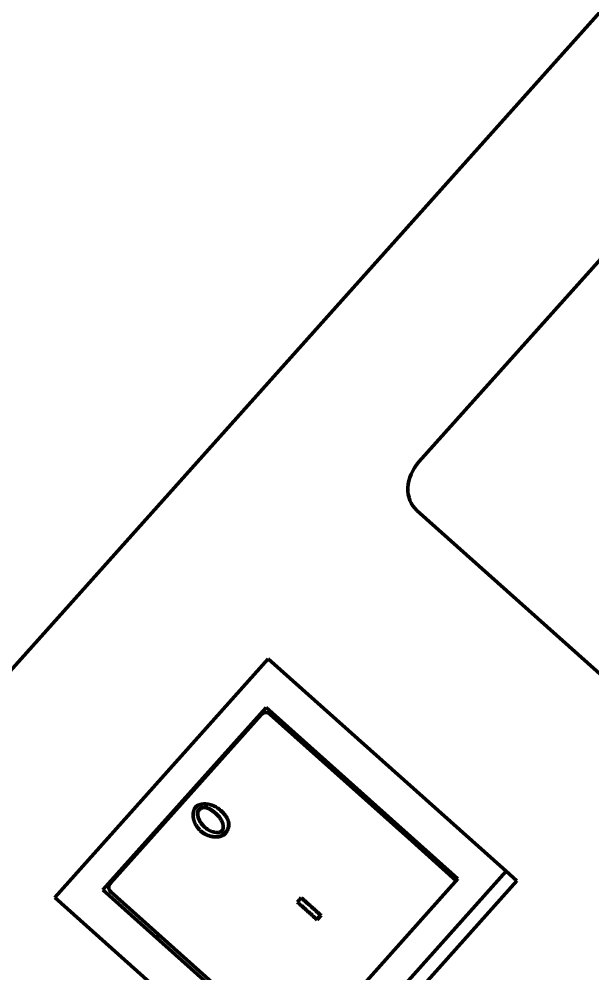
# Model space of a CAD drawing. Header units: inches. Extents: x 3110 to 5380, y 935 to 5515.
# Drawn here: x 4234.46 to 4263.65, y 1228.13 to 1276.77 of the extents above; entities that cross this region are included whole.
import ezdxf

# ---------------------------------------------------------------- set-up
doc = ezdxf.new("R2010")
doc.units = ezdxf.units.IN
doc.header["$MEASUREMENT"] = 0
for name, color, linetype, lineweight in [('AM_0', 7, 'Continuous', 30), ('AM_5', 92, 'Continuous', 15), ('Visibile (ISO)', 7, 'Continuous', 50)]:
    doc.layers.add(name, color=color, linetype=linetype, lineweight=lineweight)
doc.styles.get("Standard").update_dxf_attribs({"font": 'ROMANS.SHX'})
doc.dimstyles.new('AM_ANSI$0', dxfattribs={"dimtxt": 0.12, "dimasz": 0.12, "dimexe": 0.1, "dimexo": 0.05, "dimgap": 0.06, "dimtad": 0, "dimtih": 1, "dimtoh": 1, "dimdec": 4, "dimzin": 7, "dimdsep": 46, "dimtxsty": 'Standard', "dimcen": 0, "dimclrd": 256, "dimclre": 256, "dimclrt": 140, "dimadec": 0, "dimazin": 2, "dimtp": 0.1, "dimtm": 0.1, "dimtfac": 0.71, "dimtdec": 4, "dimtofl": 0, "dimtmove": 0, "dimatfit": 3, "dimfxl": 1, "dimtolj": 1, "dimtzin": 7, "dimlwd": -1, "dimlwe": -1, "dimarcsym": 1})

# ---------------------------------------------------------------- blocks, each defined once
blk = doc.blocks.new('_ClosedBlank')
at = {"layer": 'AM_0', "color": 0, "lineweight": -2}
for p, q in [((-1, 0.16667), (0, 0)), ((-1, 0.16667), (-1, -0.16667)), ((0, 0), (-1, -0.16667))]:
    blk.add_line(p, q, dxfattribs=at)
blk = doc.blocks.new('*D33')
at = {"layer": 'AM_5', "linetype": 'ByBlock', "transparency": 16777216}
for p, q in [((4421.186, 2159.668), (3326.444, 2159.668)), ((3326.544, 2089.668), (3326.544, 1696.983)), ((3326.544, 1174.299), (3326.544, 1566.983)), ((4232.494, 1104.299), (3326.444, 1104.299))]:
    blk.add_line(p, q, dxfattribs=at)
at = {"layer": 'Defpoints', "color": 0, "transparency": 16777216}
for p in [(4421.236, 2159.668), (3326.544, 1104.299), (4232.544, 1104.299)]:
    blk.add_point(p, dxfattribs=at)
at = {"layer": 'AM_5', "transparency": 16777216, "xscale": 70, "yscale": 70, "zscale": 70}
for p, rotation in [((3326.544, 2159.668), 90), ((3326.544, 1104.299), 270)]:
    blk.add_blockref('_ClosedBlank', p, dxfattribs=dict(at, rotation=rotation))
at = {"layer": 'AM_5', "color": 140, "transparency": 16777216, "insert": (3326.544, 1631.983), "char_height": 70, "attachment_point": 5}
blk.add_mtext('\\A1;1055', dxfattribs=at)

msp = doc.modelspace()

# ---------------------------------------------------------------- linework, layer by layer
at = {"layer": 'Visibile (ISO)'}
for p, q in [((4216.99484, 1224.49651), (4295.05037, 1311.81448)), ((4254.83744, 1254.19233), (4296.63767, 1300.95278)), ((4293.03433, 1217.47196), (4254.73041, 1251.7127)), ((4236.28124, 1231.97889), (4247.15783, 1244.14614)), ((4247.15783, 1244.14614), (4259.27437, 1233.31489)), ((4238.7334, 1232.36214), (4247.0508, 1241.66652)), ((4239.1121, 1232.71036), (4246.7897, 1241.29901)), ((4247.0508, 1241.66652), (4256.8222, 1232.93163)), ((4254.30176, 1235.01303), (4247.24154, 1241.32432)), ((4249.7876, 1239.22002), (4249.70229, 1239.12459)), ((4252.23019, 1236.86485), (4252.3155, 1236.96028)), ((4244.70975, 1236.43885), (4244.69825, 1236.44913)), ((4253.66164, 1235.58525), (4253.74694, 1235.68068)), ((4243.73688, 1235.35054), (4243.72538, 1235.36082)), ((4254.30176, 1235.01303), (4256.7369, 1232.8362)), ((4259.27437, 1233.31489), (4248.39778, 1221.14763)), ((4259.82173, 1232.82559), (4259.27437, 1233.31489)), ((4256.8222, 1232.93163), (4248.50481, 1223.62726)), ((4259.82173, 1232.82559), (4248.94514, 1220.65833)), ((4248.50481, 1223.62726), (4238.7334, 1232.36214)), ((4239.13741, 1232.25852), (4246.19763, 1225.94723)), ((4248.39778, 1221.14763), (4236.28124, 1231.97889)), ((4249.8514, 1231.06145), (4249.8315, 1231.07924)), ((4249.65341, 1230.83997), (4249.63352, 1230.85776)), ((4249.8514, 1231.06145), (4249.65341, 1230.83997)), ((4241.59817, 1230.05879), (4241.47021, 1229.91565))]:
    msp.add_line(p, q, dxfattribs=at)
for centre, start, end in [((4247.02827, 1241.08575), 48.205745, 138.205745), ((4239.35068, 1232.49709), 138.205745, 228.205745)]:
    msp.add_arc(centre, 0.32, start, end, dxfattribs=at)
msp.add_ellipse((4256.01001, 1253.14414), major_axis=(-1.2796, -1.43144), ratio=0.81915204, start_param=4.71238898, end_param=6.28318531, dxfattribs=at)
for points, knots in [([(4243.45441, 1236.58089), (4243.44611, 1236.57161), (4243.43802, 1236.56142), (4243.4302, 1236.55043), (4243.42239, 1236.53944), (4243.41486, 1236.52765), (4243.40768, 1236.51515), (4243.40409, 1236.5089), (4243.40059, 1236.50247), (4243.39718, 1236.49588), (4243.39037, 1236.4827), (4243.38395, 1236.46886), (4243.37797, 1236.45444), (4243.37498, 1236.44723), (4243.3721, 1236.43988), (4243.36934, 1236.43239), (4243.36382, 1236.41742), (4243.35877, 1236.40191), (4243.35423, 1236.38594), (4243.35197, 1236.37795), (4243.34983, 1236.36985), (4243.34783, 1236.36164), (4243.34383, 1236.34523), (4243.34037, 1236.32838), (4243.33748, 1236.31118), (4243.33604, 1236.30258), (4243.33474, 1236.29389), (4243.33358, 1236.28511), (4243.33128, 1236.26757), (4243.32957, 1236.24969), (4243.32847, 1236.23154), (4243.32792, 1236.22246), (4243.32753, 1236.21332), (4243.32729, 1236.20412), (4243.32681, 1236.18571), (4243.32696, 1236.16706), (4243.32775, 1236.14822), (4243.32814, 1236.1388), (4243.32869, 1236.12933), (4243.32941, 1236.11982), (4243.33084, 1236.1008), (4243.33291, 1236.08162), (4243.33563, 1236.06232), (4243.33699, 1236.05267), (4243.33851, 1236.04299), (4243.34019, 1236.03329), (4243.34356, 1236.01389), (4243.34757, 1235.9944), (4243.35223, 1235.97487), (4243.35456, 1235.9651), (4243.35704, 1235.95532), (4243.35969, 1235.94554), (4243.36498, 1235.92597), (4243.3709, 1235.90639), (4243.37745, 1235.88683), (4243.38072, 1235.87705), (4243.38414, 1235.86728), (4243.38772, 1235.85752), (4243.39488, 1235.838), (4243.40264, 1235.81854), (4243.41099, 1235.79917), (4243.41516, 1235.78949), (4243.41948, 1235.77983), (4243.42394, 1235.7702), (4243.43286, 1235.75095), (4243.44235, 1235.73182), (4243.45238, 1235.71286), (4243.45739, 1235.70339), (4243.46253, 1235.69395), (4243.46781, 1235.68457), (4243.47835, 1235.6658), (4243.48941, 1235.64724), (4243.50095, 1235.62893), (4243.50671, 1235.61978), (4243.5126, 1235.61069), (4243.51859, 1235.60168), (4243.53059, 1235.58364), (4243.54303, 1235.56589), (4243.55587, 1235.54849), (4243.56229, 1235.53979), (4243.56881, 1235.53118), (4243.57542, 1235.52266), (4243.58865, 1235.50563), (4243.60225, 1235.48897), (4243.61616, 1235.47277), (4243.62311, 1235.46466), (4243.63015, 1235.45667), (4243.63725, 1235.4488), (4243.65146, 1235.43306), (4243.66595, 1235.41781), (4243.68066, 1235.40312), (4243.69537, 1235.38843), (4243.7103, 1235.3743), (4243.72538, 1235.36082)], [0, 0, 0, 0, 0.04166667, 0.04166667, 0.04166667, 0.08333333, 0.08333333, 0.08333333, 0.10416667, 0.10416667, 0.10416667, 0.14583333, 0.14583333, 0.14583333, 0.16666667, 0.16666667, 0.16666667, 0.20833333, 0.20833333, 0.20833333, 0.22916667, 0.22916667, 0.22916667, 0.27083333, 0.27083333, 0.27083333, 0.29166667, 0.29166667, 0.29166667, 0.33333333, 0.33333333, 0.33333333, 0.35416667, 0.35416667, 0.35416667, 0.39583333, 0.39583333, 0.39583333, 0.41666667, 0.41666667, 0.41666667, 0.45833333, 0.45833333, 0.45833333, 0.47916667, 0.47916667, 0.47916667, 0.52083333, 0.52083333, 0.52083333, 0.54166667, 0.54166667, 0.54166667, 0.58333333, 0.58333333, 0.58333333, 0.60416667, 0.60416667, 0.60416667, 0.64583333, 0.64583333, 0.64583333, 0.66666667, 0.66666667, 0.66666667, 0.70833333, 0.70833333, 0.70833333, 0.72916667, 0.72916667, 0.72916667, 0.77083333, 0.77083333, 0.77083333, 0.79166667, 0.79166667, 0.79166667, 0.83333333, 0.83333333, 0.83333333, 0.85416667, 0.85416667, 0.85416667, 0.89583333, 0.89583333, 0.89583333, 0.91666667, 0.91666667, 0.91666667, 0.95833333, 0.95833333, 0.95833333, 1, 1, 1, 1]), ([(4244.69825, 1236.44913), (4244.68383, 1236.46202), (4244.66883, 1236.47467), (4244.6533, 1236.48703), (4244.63776, 1236.49939), (4244.6217, 1236.51147), (4244.60517, 1236.52321), (4244.5969, 1236.52909), (4244.58852, 1236.53488), (4244.58002, 1236.54058), (4244.56303, 1236.55199), (4244.5456, 1236.56304), (4244.52779, 1236.57371), (4244.51888, 1236.57904), (4244.50988, 1236.58427), (4244.50079, 1236.58941), (4244.48261, 1236.59967), (4244.46408, 1236.60953), (4244.44525, 1236.61894), (4244.43584, 1236.62365), (4244.42635, 1236.62825), (4244.4168, 1236.63273), (4244.39769, 1236.64169), (4244.37832, 1236.6502), (4244.35875, 1236.65822), (4244.34896, 1236.66223), (4244.33912, 1236.66612), (4244.32924, 1236.66988), (4244.30948, 1236.67741), (4244.28954, 1236.68443), (4244.26948, 1236.69094), (4244.25946, 1236.69419), (4244.2494, 1236.69732), (4244.23932, 1236.7003), (4244.21917, 1236.70628), (4244.19892, 1236.71173), (4244.17865, 1236.71663), (4244.16851, 1236.71908), (4244.15837, 1236.72139), (4244.14823, 1236.72356), (4244.12794, 1236.72791), (4244.10766, 1236.7317), (4244.08744, 1236.73492), (4244.07732, 1236.73654), (4244.06723, 1236.73801), (4244.05715, 1236.73933), (4244.037, 1236.74199), (4244.01694, 1236.74407), (4243.99702, 1236.74557), (4243.98707, 1236.74633), (4243.97715, 1236.74694), (4243.96727, 1236.7474), (4243.94752, 1236.74833), (4243.92794, 1236.74868), (4243.90859, 1236.74845), (4243.89892, 1236.74833), (4243.88931, 1236.74808), (4243.87976, 1236.74767), (4243.86066, 1236.74687), (4243.84183, 1236.74549), (4243.82331, 1236.74354), (4243.81405, 1236.74256), (4243.80487, 1236.74144), (4243.79578, 1236.74019), (4243.7776, 1236.73767), (4243.75976, 1236.73459), (4243.74233, 1236.73095), (4243.73361, 1236.72913), (4243.72499, 1236.72718), (4243.71649, 1236.72509), (4243.69947, 1236.7209), (4243.68288, 1236.71617), (4243.66679, 1236.71092), (4243.65874, 1236.70829), (4243.65081, 1236.70553), (4243.64301, 1236.70265), (4243.62741, 1236.69687), (4243.61233, 1236.69058), (4243.59782, 1236.6838), (4243.59056, 1236.68041), (4243.58344, 1236.6769), (4243.57648, 1236.67327), (4243.56255, 1236.666), (4243.54921, 1236.65826), (4243.53653, 1236.65008), (4243.53018, 1236.64598), (4243.524, 1236.64178), (4243.51799, 1236.63747), (4243.50597, 1236.62885), (4243.49463, 1236.61979), (4243.48401, 1236.61035), (4243.4734, 1236.60091), (4243.46351, 1236.59108), (4243.45441, 1236.58089)], [0, 0, 0, 0, 0.04166667, 0.04166667, 0.04166667, 0.08333333, 0.08333333, 0.08333333, 0.10416667, 0.10416667, 0.10416667, 0.14583333, 0.14583333, 0.14583333, 0.16666667, 0.16666667, 0.16666667, 0.20833333, 0.20833333, 0.20833333, 0.22916667, 0.22916667, 0.22916667, 0.27083333, 0.27083333, 0.27083333, 0.29166667, 0.29166667, 0.29166667, 0.33333333, 0.33333333, 0.33333333, 0.35416667, 0.35416667, 0.35416667, 0.39583333, 0.39583333, 0.39583333, 0.41666667, 0.41666667, 0.41666667, 0.45833333, 0.45833333, 0.45833333, 0.47916667, 0.47916667, 0.47916667, 0.52083333, 0.52083333, 0.52083333, 0.54166667, 0.54166667, 0.54166667, 0.58333333, 0.58333333, 0.58333333, 0.60416667, 0.60416667, 0.60416667, 0.64583333, 0.64583333, 0.64583333, 0.66666667, 0.66666667, 0.66666667, 0.70833333, 0.70833333, 0.70833333, 0.72916667, 0.72916667, 0.72916667, 0.77083333, 0.77083333, 0.77083333, 0.79166667, 0.79166667, 0.79166667, 0.83333333, 0.83333333, 0.83333333, 0.85416667, 0.85416667, 0.85416667, 0.89583333, 0.89583333, 0.89583333, 0.91666667, 0.91666667, 0.91666667, 0.95833333, 0.95833333, 0.95833333, 1, 1, 1, 1]), ([(4243.91426, 1235.57212), (4243.8842, 1235.599), (4243.85613, 1235.62649), (4243.83001, 1235.65439), (4243.80389, 1235.68229), (4243.77972, 1235.7106), (4243.75745, 1235.73911), (4243.74631, 1235.75336), (4243.73565, 1235.76767), (4243.72545, 1235.78199), (4243.70506, 1235.81065), (4243.68655, 1235.83941), (4243.66986, 1235.86805), (4243.66152, 1235.88237), (4243.65363, 1235.89667), (4243.64619, 1235.91091), (4243.63131, 1235.93939), (4243.61824, 1235.96765), (4243.60691, 1235.9955), (4243.60124, 1236.00942), (4243.59602, 1236.02324), (4243.59122, 1236.03692), (4243.58163, 1236.0643), (4243.57377, 1236.09114), (4243.56757, 1236.11726), (4243.56448, 1236.13031), (4243.5618, 1236.14319), (4243.55954, 1236.15585), (4243.555, 1236.18118), (4243.55212, 1236.20568), (4243.55083, 1236.22914), (4243.55019, 1236.24087), (4243.54995, 1236.25233), (4243.5501, 1236.26352), (4243.55032, 1236.28029), (4243.55142, 1236.29642), (4243.55339, 1236.31183), (4243.55404, 1236.31696), (4243.5548, 1236.32201), (4243.55564, 1236.32698), (4243.55733, 1236.33692), (4243.5594, 1236.34652), (4243.56185, 1236.35576), (4243.56307, 1236.36038), (4243.56438, 1236.36491), (4243.56579, 1236.36935), (4243.5686, 1236.37822), (4243.57178, 1236.38672), (4243.57533, 1236.39481), (4243.5771, 1236.39886), (4243.57896, 1236.40281), (4243.58092, 1236.40666), (4243.58482, 1236.41435), (4243.58908, 1236.42162), (4243.5937, 1236.42847), (4243.59831, 1236.43531), (4243.60328, 1236.44171), (4243.60859, 1236.44765)], [0, 0, 0, 0, 0.08333333, 0.08333333, 0.08333333, 0.16666667, 0.16666667, 0.16666667, 0.20833333, 0.20833333, 0.20833333, 0.29166667, 0.29166667, 0.29166667, 0.33333333, 0.33333333, 0.33333333, 0.41666667, 0.41666667, 0.41666667, 0.45833333, 0.45833333, 0.45833333, 0.54166667, 0.54166667, 0.54166667, 0.58333333, 0.58333333, 0.58333333, 0.66666667, 0.66666667, 0.66666667, 0.70833333, 0.70833333, 0.70833333, 0.77083333, 0.77083333, 0.77083333, 0.79166667, 0.79166667, 0.79166667, 0.83333333, 0.83333333, 0.83333333, 0.85416667, 0.85416667, 0.85416667, 0.89583333, 0.89583333, 0.89583333, 0.91666667, 0.91666667, 0.91666667, 0.95833333, 0.95833333, 0.95833333, 1, 1, 1, 1]), ([(4243.61917, 1236.43819), (4243.61386, 1236.43225), (4243.60889, 1236.42585), (4243.60428, 1236.41901), (4243.59967, 1236.41216), (4243.59541, 1236.40488), (4243.5915, 1236.39719), (4243.58955, 1236.39334), (4243.58769, 1236.38939), (4243.58592, 1236.38534), (4243.58238, 1236.37724), (4243.5792, 1236.36874), (4243.57639, 1236.35987), (4243.57499, 1236.35543), (4243.57368, 1236.3509), (4243.57246, 1236.34628), (4243.57002, 1236.33703), (4243.56795, 1236.32743), (4243.56627, 1236.31748), (4243.56543, 1236.31251), (4243.56468, 1236.30745), (4243.56403, 1236.30232), (4243.56207, 1236.28691), (4243.56098, 1236.27076), (4243.56077, 1236.25398), (4243.56063, 1236.24279), (4243.56088, 1236.23131), (4243.56153, 1236.21958), (4243.56284, 1236.1961), (4243.56574, 1236.17159), (4243.57029, 1236.14623), (4243.57257, 1236.13356), (4243.57526, 1236.12067), (4243.57837, 1236.10761), (4243.58459, 1236.08147), (4243.59248, 1236.0546), (4243.6021, 1236.0272), (4243.60691, 1236.0135), (4243.61215, 1235.99967), (4243.61783, 1235.98574), (4243.62919, 1235.95786), (4243.6423, 1235.92957), (4243.65721, 1235.90106), (4243.66466, 1235.8868), (4243.67257, 1235.87249), (4243.68093, 1235.85815), (4243.69766, 1235.82948), (4243.71621, 1235.80069), (4243.73663, 1235.772), (4243.74685, 1235.75765), (4243.75753, 1235.74333), (4243.76869, 1235.72906), (4243.791, 1235.70051), (4243.81522, 1235.67217), (4243.84138, 1235.64423), (4243.86587, 1235.61807), (4243.89207, 1235.59228), (4243.92002, 1235.56701)], [-1, -1, -1, -1, -0.958333333, -0.958333333, -0.958333333, -0.916666667, -0.916666667, -0.916666667, -0.895833333, -0.895833333, -0.895833333, -0.854166667, -0.854166667, -0.854166667, -0.833333333, -0.833333333, -0.833333333, -0.791666667, -0.791666667, -0.791666667, -0.770833333, -0.770833333, -0.770833333, -0.708333333, -0.708333333, -0.708333333, -0.666666667, -0.666666667, -0.666666667, -0.583333333, -0.583333333, -0.583333333, -0.541666667, -0.541666667, -0.541666667, -0.458333333, -0.458333333, -0.458333333, -0.416666667, -0.416666667, -0.416666667, -0.333333333, -0.333333333, -0.333333333, -0.291666667, -0.291666667, -0.291666667, -0.208333333, -0.208333333, -0.208333333, -0.166666667, -0.166666667, -0.166666667, -0.083333333, -0.083333333, -0.083333333, -0.005326528, -0.005326528, -0.005326528, -0.005326528]), ([(4243.60859, 1236.44765), (4243.61561, 1236.4555), (4243.62275, 1236.46299), (4243.63003, 1236.47013), (4243.6373, 1236.47728), (4243.64471, 1236.48406), (4243.65224, 1236.4905), (4243.65601, 1236.49371), (4243.65981, 1236.49684), (4243.66364, 1236.49988), (4243.6713, 1236.50596), (4243.67909, 1236.51168), (4243.68702, 1236.51705), (4243.69098, 1236.51974), (4243.69497, 1236.52234), (4243.699, 1236.52484), (4243.70705, 1236.52986), (4243.71523, 1236.53452), (4243.72353, 1236.53883), (4243.72769, 1236.54099), (4243.73187, 1236.54305), (4243.73609, 1236.54503), (4243.74453, 1236.54899), (4243.7531, 1236.55259), (4243.76179, 1236.55584), (4243.76614, 1236.55746), (4243.77052, 1236.559), (4243.77493, 1236.56045), (4243.78375, 1236.56334), (4243.7927, 1236.56588), (4243.80178, 1236.56807), (4243.80632, 1236.56917), (4243.8109, 1236.57017), (4243.8155, 1236.57109), (4243.82931, 1236.57384), (4243.84341, 1236.5758), (4243.8578, 1236.57697), (4243.87698, 1236.57853), (4243.89667, 1236.57867), (4243.91686, 1236.57741)], [0, 0, 0, 0, 0.08333333, 0.08333333, 0.08333333, 0.16666667, 0.16666667, 0.16666667, 0.20833333, 0.20833333, 0.20833333, 0.29166667, 0.29166667, 0.29166667, 0.33333333, 0.33333333, 0.33333333, 0.41666667, 0.41666667, 0.41666667, 0.45833333, 0.45833333, 0.45833333, 0.54166667, 0.54166667, 0.54166667, 0.58333333, 0.58333333, 0.58333333, 0.66666667, 0.66666667, 0.66666667, 0.70833333, 0.70833333, 0.70833333, 0.83333333, 0.83333333, 0.83333333, 1, 1, 1, 1]), ([(4243.92761, 1236.56781), (4243.90739, 1236.56908), (4243.88768, 1236.56895), (4243.86849, 1236.56741), (4243.85409, 1236.56625), (4243.83998, 1236.5643), (4243.82616, 1236.56156), (4243.82155, 1236.56064), (4243.81698, 1236.55964), (4243.81244, 1236.55855), (4243.80335, 1236.55637), (4243.79439, 1236.55383), (4243.78557, 1236.55094), (4243.78115, 1236.54949), (4243.77677, 1236.54796), (4243.77242, 1236.54634), (4243.76372, 1236.54309), (4243.75515, 1236.53949), (4243.74671, 1236.53554), (4243.74249, 1236.53357), (4243.7383, 1236.5315), (4243.73414, 1236.52935), (4243.72583, 1236.52504), (4243.71765, 1236.52038), (4243.70959, 1236.51537), (4243.70557, 1236.51286), (4243.70157, 1236.51027), (4243.69761, 1236.50758), (4243.68969, 1236.50221), (4243.68189, 1236.49649), (4243.67423, 1236.49041), (4243.67039, 1236.48738), (4243.66659, 1236.48425), (4243.66283, 1236.48103), (4243.65529, 1236.4746), (4243.64788, 1236.46782), (4243.64061, 1236.46068), (4243.63333, 1236.45354), (4243.62619, 1236.44604), (4243.61917, 1236.43819)], [-1, -1, -1, -1, -0.83333333, -0.83333333, -0.83333333, -0.70833333, -0.70833333, -0.70833333, -0.66666667, -0.66666667, -0.66666667, -0.58333333, -0.58333333, -0.58333333, -0.54166667, -0.54166667, -0.54166667, -0.45833333, -0.45833333, -0.45833333, -0.41666667, -0.41666667, -0.41666667, -0.33333333, -0.33333333, -0.33333333, -0.29166667, -0.29166667, -0.29166667, -0.20833333, -0.20833333, -0.20833333, -0.16666667, -0.16666667, -0.16666667, -0.08333333, -0.08333333, -0.08333333, 0, 0, 0, 0]), ([(4243.91686, 1236.57741), (4243.92968, 1236.57652), (4243.9428, 1236.57491), (4243.95623, 1236.57258), (4243.96967, 1236.57025), (4243.98341, 1236.5672), (4243.99746, 1236.56344), (4244.00449, 1236.56156), (4244.01159, 1236.5595), (4244.01877, 1236.55726), (4244.03313, 1236.55278), (4244.0478, 1236.54759), (4244.06278, 1236.54168), (4244.07026, 1236.53873), (4244.07783, 1236.5356), (4244.08547, 1236.53229), (4244.10074, 1236.52567), (4244.11633, 1236.51834), (4244.13221, 1236.5103), (4244.14016, 1236.50628), (4244.14818, 1236.50208), (4244.15627, 1236.4977), (4244.17246, 1236.48895), (4244.18895, 1236.47949), (4244.20574, 1236.46932), (4244.21413, 1236.46424), (4244.2226, 1236.45898), (4244.23114, 1236.45354), (4244.24823, 1236.44267), (4244.26561, 1236.43109), (4244.28329, 1236.41881), (4244.29213, 1236.41266), (4244.30104, 1236.40635), (4244.31003, 1236.39985), (4244.33699, 1236.38037), (4244.36461, 1236.35932), (4244.39287, 1236.33669), (4244.43056, 1236.30652), (4244.4694, 1236.27356), (4244.50936, 1236.23783)], [0, 0, 0, 0, 0.08333333, 0.08333333, 0.08333333, 0.16666667, 0.16666667, 0.16666667, 0.20833333, 0.20833333, 0.20833333, 0.29166667, 0.29166667, 0.29166667, 0.33333333, 0.33333333, 0.33333333, 0.41666667, 0.41666667, 0.41666667, 0.45833333, 0.45833333, 0.45833333, 0.54166667, 0.54166667, 0.54166667, 0.58333333, 0.58333333, 0.58333333, 0.66666667, 0.66666667, 0.66666667, 0.70833333, 0.70833333, 0.70833333, 0.83333333, 0.83333333, 0.83333333, 1, 1, 1, 1]), ([(4244.51386, 1236.2338), (4244.4763, 1236.26718), (4244.43974, 1236.29811), (4244.4042, 1236.32656), (4244.37589, 1236.34923), (4244.34824, 1236.37032), (4244.32124, 1236.38983), (4244.31224, 1236.39634), (4244.30332, 1236.40267), (4244.29446, 1236.40882), (4244.27676, 1236.42112), (4244.25935, 1236.43272), (4244.24225, 1236.44362), (4244.23369, 1236.44906), (4244.22521, 1236.45434), (4244.21681, 1236.45943), (4244.2, 1236.46962), (4244.18349, 1236.4791), (4244.16728, 1236.48787), (4244.15917, 1236.49225), (4244.15114, 1236.49646), (4244.14319, 1236.50049), (4244.12728, 1236.50855), (4244.11168, 1236.51589), (4244.09639, 1236.52253), (4244.08874, 1236.52585), (4244.08116, 1236.52898), (4244.07367, 1236.53194), (4244.05868, 1236.53787), (4244.04399, 1236.54307), (4244.02962, 1236.54756), (4244.02243, 1236.54981), (4244.01532, 1236.55188), (4244.00828, 1236.55376), (4243.99422, 1236.55754), (4243.98046, 1236.5606), (4243.96701, 1236.56294), (4243.95357, 1236.56528), (4243.94043, 1236.5669), (4243.92761, 1236.56781)], [-0.990264784, -0.990264784, -0.990264784, -0.990264784, -0.833333333, -0.833333333, -0.833333333, -0.708333333, -0.708333333, -0.708333333, -0.666666667, -0.666666667, -0.666666667, -0.583333333, -0.583333333, -0.583333333, -0.541666667, -0.541666667, -0.541666667, -0.458333333, -0.458333333, -0.458333333, -0.416666667, -0.416666667, -0.416666667, -0.333333333, -0.333333333, -0.333333333, -0.291666667, -0.291666667, -0.291666667, -0.208333333, -0.208333333, -0.208333333, -0.166666667, -0.166666667, -0.166666667, -0.083333333, -0.083333333, -0.083333333, 0, 0, 0, 0]), ([(4245.13769, 1235.7586), (4245.13595, 1235.77669), (4245.13335, 1235.79487), (4245.12989, 1235.81312), (4245.12643, 1235.83138), (4245.1221, 1235.84972), (4245.11691, 1235.86814), (4245.11431, 1235.87736), (4245.1115, 1235.88659), (4245.10846, 1235.89585), (4245.1024, 1235.91436), (4245.09548, 1235.93296), (4245.08768, 1235.95164), (4245.08378, 1235.96099), (4245.07966, 1235.97035), (4245.07532, 1235.97974), (4245.06665, 1235.99852), (4245.05711, 1236.01738), (4245.0467, 1236.03634), (4245.04149, 1236.04582), (4245.03606, 1236.05533), (4245.03042, 1236.06485), (4245.01912, 1236.0839), (4245.00696, 1236.10305), (4244.99391, 1236.1223), (4244.98738, 1236.13192), (4244.98064, 1236.14156), (4244.97368, 1236.15123), (4244.95975, 1236.17058), (4244.94494, 1236.19002), (4244.92925, 1236.20956), (4244.9214, 1236.21933), (4244.91333, 1236.22912), (4244.90504, 1236.23895), (4244.88018, 1236.26841), (4244.85332, 1236.29811), (4244.82445, 1236.32805), (4244.78596, 1236.36797), (4244.7439, 1236.40832), (4244.69825, 1236.44913)], [0, 0, 0, 0, 0.08333333, 0.08333333, 0.08333333, 0.16666667, 0.16666667, 0.16666667, 0.20833333, 0.20833333, 0.20833333, 0.29166667, 0.29166667, 0.29166667, 0.33333333, 0.33333333, 0.33333333, 0.41666667, 0.41666667, 0.41666667, 0.45833333, 0.45833333, 0.45833333, 0.54166667, 0.54166667, 0.54166667, 0.58333333, 0.58333333, 0.58333333, 0.66666667, 0.66666667, 0.66666667, 0.70833333, 0.70833333, 0.70833333, 0.83333333, 0.83333333, 0.83333333, 1, 1, 1, 1]), ([(4244.70975, 1236.43885), (4244.75547, 1236.39798), (4244.79759, 1236.35757), (4244.83615, 1236.31759), (4244.86506, 1236.28761), (4244.89197, 1236.25787), (4244.91688, 1236.22837), (4244.92518, 1236.21853), (4244.93326, 1236.20872), (4244.94112, 1236.19894), (4244.95685, 1236.17937), (4244.97168, 1236.15991), (4244.98564, 1236.14054), (4244.99261, 1236.13086), (4244.99937, 1236.1212), (4245.00591, 1236.11157), (4245.01898, 1236.0923), (4245.03117, 1236.07313), (4245.04249, 1236.05406), (4245.04815, 1236.04452), (4245.05358, 1236.03501), (4245.0588, 1236.02552), (4245.06924, 1236.00654), (4245.07881, 1235.98765), (4245.0875, 1235.96886), (4245.09184, 1235.95946), (4245.09597, 1235.95009), (4245.09988, 1235.94073), (4245.1077, 1235.92203), (4245.11465, 1235.90341), (4245.12073, 1235.88488), (4245.12377, 1235.87562), (4245.12659, 1235.86638), (4245.1292, 1235.85716), (4245.13441, 1235.83871), (4245.13876, 1235.82036), (4245.14224, 1235.80209), (4245.14572, 1235.78381), (4245.14833, 1235.76563), (4245.15008, 1235.74752)], [-1, -1, -1, -1, -0.83333333, -0.83333333, -0.83333333, -0.70833333, -0.70833333, -0.70833333, -0.66666667, -0.66666667, -0.66666667, -0.58333333, -0.58333333, -0.58333333, -0.54166667, -0.54166667, -0.54166667, -0.45833333, -0.45833333, -0.45833333, -0.41666667, -0.41666667, -0.41666667, -0.33333333, -0.33333333, -0.33333333, -0.29166667, -0.29166667, -0.29166667, -0.20833333, -0.20833333, -0.20833333, -0.16666667, -0.16666667, -0.16666667, -0.08333333, -0.08333333, -0.08333333, 0, 0, 0, 0]), ([(4244.50936, 1236.23783), (4244.53943, 1236.21096), (4244.56739, 1236.18356), (4244.59331, 1236.15584), (4244.61923, 1236.12812), (4244.64312, 1236.10007), (4244.66504, 1236.07188), (4244.676, 1236.05779), (4244.68646, 1236.04366), (4244.69645, 1236.02952), (4244.71642, 1236.00125), (4244.73445, 1235.97293), (4244.75063, 1235.94477), (4244.75871, 1235.93068), (4244.76633, 1235.91664), (4244.7735, 1235.90265), (4244.78783, 1235.87468), (4244.80033, 1235.84696), (4244.81107, 1235.81967), (4244.81644, 1235.80603), (4244.82137, 1235.79249), (4244.82588, 1235.77909), (4244.83488, 1235.75228), (4244.84216, 1235.72601), (4244.84779, 1235.70045), (4244.8506, 1235.68768), (4244.853, 1235.67508), (4244.85499, 1235.66269), (4244.85898, 1235.63791), (4244.86136, 1235.61394), (4244.86218, 1235.59098), (4244.86259, 1235.57951), (4244.86261, 1235.56828), (4244.86225, 1235.55733), (4244.86172, 1235.54091), (4244.86033, 1235.52511), (4244.85812, 1235.51001), (4244.85738, 1235.50498), (4244.85655, 1235.50002), (4244.85563, 1235.49515), (4244.85379, 1235.4854), (4244.85159, 1235.47598), (4244.84904, 1235.46691), (4244.84776, 1235.46237), (4244.84639, 1235.45793), (4244.84494, 1235.45357), (4244.84203, 1235.44485), (4244.83877, 1235.4365), (4244.83517, 1235.42853), (4244.83337, 1235.42454), (4244.83148, 1235.42065), (4244.82951, 1235.41686), (4244.82557, 1235.40929), (4244.82129, 1235.40211), (4244.81668, 1235.39535), (4244.81207, 1235.38859), (4244.80713, 1235.38226), (4244.80187, 1235.37637)], [0, 0, 0, 0, 0.08333333, 0.08333333, 0.08333333, 0.16666667, 0.16666667, 0.16666667, 0.20833333, 0.20833333, 0.20833333, 0.29166667, 0.29166667, 0.29166667, 0.33333333, 0.33333333, 0.33333333, 0.41666667, 0.41666667, 0.41666667, 0.45833333, 0.45833333, 0.45833333, 0.54166667, 0.54166667, 0.54166667, 0.58333333, 0.58333333, 0.58333333, 0.66666667, 0.66666667, 0.66666667, 0.70833333, 0.70833333, 0.70833333, 0.77083333, 0.77083333, 0.77083333, 0.79166667, 0.79166667, 0.79166667, 0.83333333, 0.83333333, 0.83333333, 0.85416667, 0.85416667, 0.85416667, 0.89583333, 0.89583333, 0.89583333, 0.91666667, 0.91666667, 0.91666667, 0.95833333, 0.95833333, 0.95833333, 1, 1, 1, 1]), ([(4244.80187, 1235.37637), (4244.79665, 1235.37054), (4244.79095, 1235.36497), (4244.78479, 1235.35969), (4244.77863, 1235.35441), (4244.77201, 1235.3494), (4244.76495, 1235.34469), (4244.76143, 1235.34233), (4244.75779, 1235.34005), (4244.75404, 1235.33784), (4244.74656, 1235.33342), (4244.73864, 1235.3293), (4244.73033, 1235.32548), (4244.72617, 1235.32357), (4244.72192, 1235.32174), (4244.71756, 1235.31999), (4244.70886, 1235.31648), (4244.69976, 1235.31329), (4244.69029, 1235.31042), (4244.68556, 1235.30898), (4244.68074, 1235.30763), (4244.67583, 1235.30635), (4244.66109, 1235.30253), (4244.64556, 1235.29945), (4244.62932, 1235.29715), (4244.61848, 1235.29561), (4244.60733, 1235.29442), (4244.59589, 1235.29358), (4244.573, 1235.29191), (4244.54892, 1235.29166), (4244.52385, 1235.29292), (4244.51132, 1235.29355), (4244.49853, 1235.29456), (4244.48552, 1235.29595), (4244.4595, 1235.29875), (4244.43258, 1235.30309), (4244.40494, 1235.30909), (4244.39112, 1235.31208), (4244.37711, 1235.31549), (4244.36296, 1235.31932), (4244.33464, 1235.32698), (4244.3057, 1235.33633), (4244.27631, 1235.34745), (4244.26162, 1235.35302), (4244.24682, 1235.35903), (4244.23193, 1235.36549), (4244.18726, 1235.38489), (4244.1418, 1235.40838), (4244.09617, 1235.43629), (4244.03534, 1235.47349), (4243.97421, 1235.51853), (4243.91426, 1235.57212)], [0, 0, 0, 0, 0.04166667, 0.04166667, 0.04166667, 0.08333333, 0.08333333, 0.08333333, 0.10416667, 0.10416667, 0.10416667, 0.14583333, 0.14583333, 0.14583333, 0.16666667, 0.16666667, 0.16666667, 0.20833333, 0.20833333, 0.20833333, 0.22916667, 0.22916667, 0.22916667, 0.29166667, 0.29166667, 0.29166667, 0.33333333, 0.33333333, 0.33333333, 0.41666667, 0.41666667, 0.41666667, 0.45833333, 0.45833333, 0.45833333, 0.54166667, 0.54166667, 0.54166667, 0.58333333, 0.58333333, 0.58333333, 0.66666667, 0.66666667, 0.66666667, 0.70833333, 0.70833333, 0.70833333, 0.83333333, 0.83333333, 0.83333333, 1, 1, 1, 1]), ([(4244.94473, 1235.24866), (4244.95674, 1235.2621), (4244.9682, 1235.2756), (4244.9791, 1235.28915), (4244.99, 1235.30271), (4245.00036, 1235.31632), (4245.01015, 1235.33), (4245.01505, 1235.33683), (4245.01981, 1235.34369), (4245.02444, 1235.35055), (4245.03368, 1235.36429), (4245.04237, 1235.37808), (4245.05051, 1235.39194), (4245.05458, 1235.39887), (4245.05851, 1235.40581), (4245.0623, 1235.41277), (4245.06989, 1235.42668), (4245.07692, 1235.44066), (4245.08339, 1235.4547), (4245.08663, 1235.46171), (4245.08973, 1235.46875), (4245.09269, 1235.4758), (4245.09861, 1235.48989), (4245.10398, 1235.50405), (4245.10879, 1235.51827), (4245.1112, 1235.52538), (4245.11346, 1235.53251), (4245.11559, 1235.53965), (4245.11985, 1235.55393), (4245.12355, 1235.56828), (4245.12669, 1235.58268), (4245.12827, 1235.58988), (4245.1297, 1235.5971), (4245.131, 1235.60434), (4245.13488, 1235.62604), (4245.13751, 1235.64788), (4245.13889, 1235.66987), (4245.14072, 1235.69919), (4245.14032, 1235.72876), (4245.13769, 1235.7586)], [0, 0, 0, 0, 0.08333333, 0.08333333, 0.08333333, 0.16666667, 0.16666667, 0.16666667, 0.20833333, 0.20833333, 0.20833333, 0.29166667, 0.29166667, 0.29166667, 0.33333333, 0.33333333, 0.33333333, 0.41666667, 0.41666667, 0.41666667, 0.45833333, 0.45833333, 0.45833333, 0.54166667, 0.54166667, 0.54166667, 0.58333333, 0.58333333, 0.58333333, 0.66666667, 0.66666667, 0.66666667, 0.70833333, 0.70833333, 0.70833333, 0.83333333, 0.83333333, 0.83333333, 1, 1, 1, 1]), ([(4245.15008, 1235.74752), (4245.15274, 1235.71766), (4245.15316, 1235.68807), (4245.15135, 1235.65873), (4245.14999, 1235.63673), (4245.14737, 1235.61487), (4245.1435, 1235.59316), (4245.14221, 1235.58592), (4245.14078, 1235.5787), (4245.13921, 1235.57149), (4245.13608, 1235.55708), (4245.13238, 1235.54273), (4245.12813, 1235.52844), (4245.12601, 1235.5213), (4245.12374, 1235.51417), (4245.12134, 1235.50705), (4245.11654, 1235.49283), (4245.11117, 1235.47866), (4245.10526, 1235.46456), (4245.1023, 1235.45751), (4245.0992, 1235.45047), (4245.09597, 1235.44345), (4245.0895, 1235.42941), (4245.08247, 1235.41543), (4245.07489, 1235.40151), (4245.0711, 1235.39455), (4245.06717, 1235.38761), (4245.06311, 1235.38068), (4245.05497, 1235.36682), (4245.04628, 1235.35302), (4245.03704, 1235.33929), (4245.03242, 1235.33242), (4245.02766, 1235.32556), (4245.02276, 1235.31872), (4245.01297, 1235.30505), (4245.00262, 1235.29143), (4244.99171, 1235.27787), (4244.98081, 1235.26432), (4244.96935, 1235.25082), (4244.95734, 1235.23739)], [-1, -1, -1, -1, -0.83333333, -0.83333333, -0.83333333, -0.70833333, -0.70833333, -0.70833333, -0.66666667, -0.66666667, -0.66666667, -0.58333333, -0.58333333, -0.58333333, -0.54166667, -0.54166667, -0.54166667, -0.45833333, -0.45833333, -0.45833333, -0.41666667, -0.41666667, -0.41666667, -0.33333333, -0.33333333, -0.33333333, -0.29166667, -0.29166667, -0.29166667, -0.20833333, -0.20833333, -0.20833333, -0.16666667, -0.16666667, -0.16666667, -0.08333333, -0.08333333, -0.08333333, 0, 0, 0, 0]), ([(4243.72538, 1235.36082), (4243.73967, 1235.34805), (4243.75453, 1235.33552), (4243.7699, 1235.32329), (4243.78526, 1235.31107), (4243.80114, 1235.29914), (4243.81746, 1235.28756), (4243.82562, 1235.28176), (4243.83389, 1235.27606), (4243.84227, 1235.27045), (4243.85903, 1235.25922), (4243.8762, 1235.24836), (4243.89373, 1235.23791), (4243.9025, 1235.23269), (4243.91136, 1235.22757), (4243.9203, 1235.22255), (4243.93818, 1235.21252), (4243.95639, 1235.20291), (4243.97488, 1235.19376), (4243.98412, 1235.18919), (4243.99343, 1235.18473), (4244.0028, 1235.18039), (4244.02155, 1235.17171), (4244.04053, 1235.16351), (4244.05971, 1235.15581), (4244.0693, 1235.15196), (4244.07893, 1235.14823), (4244.08861, 1235.14464), (4244.10796, 1235.13744), (4244.12747, 1235.13076), (4244.14708, 1235.12462), (4244.15689, 1235.12155), (4244.16672, 1235.11861), (4244.17657, 1235.11581), (4244.19627, 1235.1102), (4244.21605, 1235.10514), (4244.23585, 1235.10064), (4244.24575, 1235.09839), (4244.25565, 1235.09628), (4244.26556, 1235.09431), (4244.28536, 1235.09037), (4244.30516, 1235.08699), (4244.32489, 1235.08418), (4244.33476, 1235.08278), (4244.34461, 1235.08152), (4244.35444, 1235.0804), (4244.3741, 1235.07817), (4244.39367, 1235.07651), (4244.4131, 1235.07543), (4244.42281, 1235.07489), (4244.43249, 1235.07449), (4244.44212, 1235.07424), (4244.46139, 1235.07373), (4244.48049, 1235.0738), (4244.49936, 1235.07444), (4244.5088, 1235.07476), (4244.51818, 1235.07522), (4244.5275, 1235.07582), (4244.54613, 1235.07703), (4244.56452, 1235.07881), (4244.5826, 1235.08114), (4244.59164, 1235.08231), (4244.6006, 1235.08361), (4244.60948, 1235.08506), (4244.62724, 1235.08794), (4244.64467, 1235.09138), (4244.66171, 1235.09535), (4244.67023, 1235.09734), (4244.67866, 1235.09946), (4244.68698, 1235.10171), (4244.70363, 1235.10621), (4244.71986, 1235.11123), (4244.73563, 1235.11676), (4244.74351, 1235.11952), (4244.75128, 1235.12241), (4244.75892, 1235.12543), (4244.77421, 1235.13145), (4244.78901, 1235.13796), (4244.80326, 1235.14494), (4244.81039, 1235.14843), (4244.81738, 1235.15203), (4244.82423, 1235.15575), (4244.83792, 1235.16318), (4244.85105, 1235.17105), (4244.86354, 1235.17934), (4244.86979, 1235.18349), (4244.87588, 1235.18774), (4244.88181, 1235.19208), (4244.89367, 1235.20078), (4244.90488, 1235.20986), (4244.91539, 1235.21931), (4244.92589, 1235.22875), (4244.93569, 1235.23855), (4244.94473, 1235.24866)], [0, 0, 0, 0, 0.04166667, 0.04166667, 0.04166667, 0.08333333, 0.08333333, 0.08333333, 0.10416667, 0.10416667, 0.10416667, 0.14583333, 0.14583333, 0.14583333, 0.16666667, 0.16666667, 0.16666667, 0.20833333, 0.20833333, 0.20833333, 0.22916667, 0.22916667, 0.22916667, 0.27083333, 0.27083333, 0.27083333, 0.29166667, 0.29166667, 0.29166667, 0.33333333, 0.33333333, 0.33333333, 0.35416667, 0.35416667, 0.35416667, 0.39583333, 0.39583333, 0.39583333, 0.41666667, 0.41666667, 0.41666667, 0.45833333, 0.45833333, 0.45833333, 0.47916667, 0.47916667, 0.47916667, 0.52083333, 0.52083333, 0.52083333, 0.54166667, 0.54166667, 0.54166667, 0.58333333, 0.58333333, 0.58333333, 0.60416667, 0.60416667, 0.60416667, 0.64583333, 0.64583333, 0.64583333, 0.66666667, 0.66666667, 0.66666667, 0.70833333, 0.70833333, 0.70833333, 0.72916667, 0.72916667, 0.72916667, 0.77083333, 0.77083333, 0.77083333, 0.79166667, 0.79166667, 0.79166667, 0.83333333, 0.83333333, 0.83333333, 0.85416667, 0.85416667, 0.85416667, 0.89583333, 0.89583333, 0.89583333, 0.91666667, 0.91666667, 0.91666667, 0.95833333, 0.95833333, 0.95833333, 1, 1, 1, 1]), ([(4244.95734, 1235.23739), (4244.9483, 1235.22727), (4244.9385, 1235.21748), (4244.928, 1235.20803), (4244.91749, 1235.19859), (4244.90628, 1235.1895), (4244.89442, 1235.18081), (4244.88849, 1235.17647), (4244.88239, 1235.17222), (4244.87614, 1235.16808), (4244.86364, 1235.15979), (4244.85051, 1235.15192), (4244.83681, 1235.1445), (4244.82996, 1235.14078), (4244.82297, 1235.13718), (4244.81584, 1235.1337), (4244.80158, 1235.12673), (4244.78677, 1235.12022), (4244.77148, 1235.11421), (4244.76383, 1235.1112), (4244.75605, 1235.10831), (4244.74817, 1235.10555), (4244.73239, 1235.10003), (4244.71615, 1235.09502), (4244.69949, 1235.09053), (4244.69116, 1235.08828), (4244.68273, 1235.08617), (4244.6742, 1235.08418), (4244.65715, 1235.08022), (4244.63971, 1235.0768), (4244.62194, 1235.07392), (4244.61305, 1235.07248), (4244.60408, 1235.07118), (4244.59503, 1235.07002), (4244.57694, 1235.0677), (4244.55854, 1235.06594), (4244.53989, 1235.06474), (4244.53057, 1235.06415), (4244.52118, 1235.06369), (4244.51173, 1235.06338), (4244.49285, 1235.06275), (4244.47373, 1235.0627), (4244.45445, 1235.06322), (4244.4448, 1235.06348), (4244.43512, 1235.06389), (4244.4254, 1235.06444), (4244.40595, 1235.06553), (4244.38636, 1235.06721), (4244.36669, 1235.06946), (4244.35685, 1235.07058), (4244.34699, 1235.07185), (4244.33711, 1235.07326), (4244.31736, 1235.07609), (4244.29754, 1235.07948), (4244.27771, 1235.08344), (4244.2678, 1235.08542), (4244.25789, 1235.08754), (4244.24798, 1235.0898), (4244.22816, 1235.09432), (4244.20836, 1235.0994), (4244.18864, 1235.10502), (4244.17878, 1235.10783), (4244.16893, 1235.11078), (4244.15912, 1235.11386), (4244.13948, 1235.12002), (4244.11995, 1235.12672), (4244.10058, 1235.13394), (4244.09089, 1235.13754), (4244.08125, 1235.14128), (4244.07165, 1235.14514), (4244.05245, 1235.15286), (4244.03344, 1235.16108), (4244.01467, 1235.16978), (4244.00529, 1235.17413), (4243.99597, 1235.1786), (4243.98671, 1235.18318), (4243.96821, 1235.19235), (4243.94997, 1235.20198), (4243.93207, 1235.21203), (4243.92312, 1235.21706), (4243.91425, 1235.22219), (4243.90547, 1235.22742), (4243.88791, 1235.23789), (4243.87072, 1235.24877), (4243.85394, 1235.26002), (4243.84555, 1235.26564), (4243.83726, 1235.27136), (4243.82909, 1235.27716), (4243.81275, 1235.28876), (4243.79685, 1235.30071), (4243.78146, 1235.31295), (4243.76607, 1235.3252), (4243.75119, 1235.33775), (4243.73688, 1235.35054)], [-1, -1, -1, -1, -0.95833333, -0.95833333, -0.95833333, -0.91666667, -0.91666667, -0.91666667, -0.89583333, -0.89583333, -0.89583333, -0.85416667, -0.85416667, -0.85416667, -0.83333333, -0.83333333, -0.83333333, -0.79166667, -0.79166667, -0.79166667, -0.77083333, -0.77083333, -0.77083333, -0.72916667, -0.72916667, -0.72916667, -0.70833333, -0.70833333, -0.70833333, -0.66666667, -0.66666667, -0.66666667, -0.64583333, -0.64583333, -0.64583333, -0.60416667, -0.60416667, -0.60416667, -0.58333333, -0.58333333, -0.58333333, -0.54166667, -0.54166667, -0.54166667, -0.52083333, -0.52083333, -0.52083333, -0.47916667, -0.47916667, -0.47916667, -0.45833333, -0.45833333, -0.45833333, -0.41666667, -0.41666667, -0.41666667, -0.39583333, -0.39583333, -0.39583333, -0.35416667, -0.35416667, -0.35416667, -0.33333333, -0.33333333, -0.33333333, -0.29166667, -0.29166667, -0.29166667, -0.27083333, -0.27083333, -0.27083333, -0.22916667, -0.22916667, -0.22916667, -0.20833333, -0.20833333, -0.20833333, -0.16666667, -0.16666667, -0.16666667, -0.14583333, -0.14583333, -0.14583333, -0.10416667, -0.10416667, -0.10416667, -0.08333333, -0.08333333, -0.08333333, -0.04166667, -0.04166667, -0.04166667, 0, 0, 0, 0]), ([(4248.83936, 1231.96614), (4248.83386, 1231.95999), (4248.82836, 1231.95383), (4248.82286, 1231.94768), (4248.81736, 1231.94153), (4248.81186, 1231.93538), (4248.80636, 1231.92922), (4248.80361, 1231.92615), (4248.80086, 1231.92307), (4248.79811, 1231.92), (4248.79261, 1231.91384), (4248.78712, 1231.90769), (4248.78162, 1231.90154), (4248.77887, 1231.89846), (4248.77612, 1231.89539), (4248.77337, 1231.89231), (4248.76787, 1231.88616), (4248.76237, 1231.88001), (4248.75687, 1231.87385), (4248.75412, 1231.87078), (4248.75137, 1231.8677), (4248.74862, 1231.86463), (4248.74312, 1231.85847), (4248.73762, 1231.85232), (4248.73212, 1231.84617), (4248.72937, 1231.84309), (4248.72662, 1231.84002), (4248.72387, 1231.83694), (4248.71837, 1231.83079), (4248.71287, 1231.82464), (4248.70737, 1231.81848), (4248.69637, 1231.80618), (4248.68537, 1231.79387), (4248.67437, 1231.78157), (4248.66337, 1231.76927), (4248.65237, 1231.75696), (4248.64138, 1231.74466)], [0, 0, 0, 0, 0.0038681402, 0.0038681402, 0.0038681402, 0.0077362804, 0.0077362804, 0.0077362804, 0.0096703504, 0.0096703504, 0.0096703504, 0.0135384906, 0.0135384906, 0.0135384906, 0.0154725607, 0.0154725607, 0.0154725607, 0.0193407009, 0.0193407009, 0.0193407009, 0.021274771, 0.021274771, 0.021274771, 0.0251429112, 0.0251429112, 0.0251429112, 0.0270769812, 0.0270769812, 0.0270769812, 0.0309451214, 0.0309451214, 0.0309451214, 0.0386814018, 0.0386814018, 0.0386814018, 0.0464176821, 0.0464176821, 0.0464176821, 0.0464176821]), ([(4248.64138, 1231.74466), (4248.67089, 1231.71828), (4248.70024, 1231.69204), (4248.72943, 1231.66594), (4248.75862, 1231.63984), (4248.78766, 1231.61389), (4248.81653, 1231.58808), (4248.83097, 1231.57517), (4248.84537, 1231.56231), (4248.85972, 1231.54947), (4248.88843, 1231.5238), (4248.91699, 1231.49828), (4248.94538, 1231.4729), (4248.95957, 1231.46021), (4248.97373, 1231.44756), (4248.98784, 1231.43494), (4249.01607, 1231.40971), (4249.04413, 1231.38462), (4249.07203, 1231.35968), (4249.08598, 1231.34721), (4249.09989, 1231.33478), (4249.11376, 1231.32238), (4249.1415, 1231.29759), (4249.16907, 1231.27294), (4249.19648, 1231.24844), (4249.21018, 1231.23619), (4249.22384, 1231.22397), (4249.23747, 1231.2118), (4249.26471, 1231.18745), (4249.29178, 1231.16324), (4249.31869, 1231.13919), (4249.33215, 1231.12716), (4249.34556, 1231.11517), (4249.35893, 1231.10322), (4249.39904, 1231.06736), (4249.43878, 1231.03184), (4249.47813, 1230.99666), (4249.53061, 1230.94975), (4249.5824, 1230.90345), (4249.63352, 1230.85776)], [0, 0, 0, 0, 0.029166666, 0.029166666, 0.029166666, 0.058333332, 0.058333332, 0.058333332, 0.072916665, 0.072916665, 0.072916665, 0.102083332, 0.102083332, 0.102083332, 0.116666665, 0.116666665, 0.116666665, 0.145833331, 0.145833331, 0.145833331, 0.160416664, 0.160416664, 0.160416664, 0.18958333, 0.18958333, 0.18958333, 0.204166663, 0.204166663, 0.204166663, 0.233333329, 0.233333329, 0.233333329, 0.247916662, 0.247916662, 0.247916662, 0.291666662, 0.291666662, 0.291666662, 0.349999994, 0.349999994, 0.349999994, 0.349999994]), ([(4249.8315, 1231.07924), (4249.80595, 1231.10209), (4249.78022, 1231.12508), (4249.75432, 1231.14823), (4249.72842, 1231.17138), (4249.70236, 1231.19469), (4249.67612, 1231.21814), (4249.663, 1231.22987), (4249.64984, 1231.24163), (4249.63664, 1231.25343), (4249.61023, 1231.27704), (4249.58366, 1231.30079), (4249.55692, 1231.3247), (4249.54355, 1231.33665), (4249.53013, 1231.34864), (4249.51668, 1231.36067), (4249.48977, 1231.38472), (4249.46269, 1231.40893), (4249.43545, 1231.43328), (4249.42183, 1231.44545), (4249.40817, 1231.45767), (4249.39447, 1231.46992), (4249.36706, 1231.49442), (4249.33949, 1231.51907), (4249.31175, 1231.54386), (4249.29788, 1231.55626), (4249.28397, 1231.56869), (4249.27002, 1231.58116), (4249.24212, 1231.6061), (4249.21405, 1231.63119), (4249.18583, 1231.65643), (4249.17171, 1231.66904), (4249.15756, 1231.68169), (4249.14336, 1231.69438), (4249.10078, 1231.73245), (4249.05783, 1231.77084), (4249.01452, 1231.80956), (4248.95677, 1231.86118), (4248.89838, 1231.91338), (4248.83936, 1231.96614)], [0, 0, 0, 0, 0.029166666, 0.029166666, 0.029166666, 0.058333332, 0.058333332, 0.058333332, 0.072916665, 0.072916665, 0.072916665, 0.102083332, 0.102083332, 0.102083332, 0.116666665, 0.116666665, 0.116666665, 0.145833331, 0.145833331, 0.145833331, 0.160416664, 0.160416664, 0.160416664, 0.18958333, 0.18958333, 0.18958333, 0.204166663, 0.204166663, 0.204166663, 0.233333329, 0.233333329, 0.233333329, 0.247916662, 0.247916662, 0.247916662, 0.291666662, 0.291666662, 0.291666662, 0.349999994, 0.349999994, 0.349999994, 0.349999994]), ([(4249.63352, 1230.85776), (4249.63902, 1230.86391), (4249.64452, 1230.87006), (4249.65002, 1230.87622), (4249.65552, 1230.88237), (4249.66101, 1230.88852), (4249.66651, 1230.89467), (4249.66926, 1230.89775), (4249.67201, 1230.90082), (4249.67476, 1230.9039), (4249.68026, 1230.91005), (4249.68576, 1230.91621), (4249.69126, 1230.92236), (4249.69401, 1230.92543), (4249.69676, 1230.92851), (4249.69951, 1230.93159), (4249.70501, 1230.93774), (4249.71051, 1230.94389), (4249.71601, 1230.95004), (4249.71876, 1230.95312), (4249.72151, 1230.95619), (4249.72426, 1230.95927), (4249.72976, 1230.96542), (4249.73526, 1230.97158), (4249.74076, 1230.97773), (4249.74351, 1230.9808), (4249.74626, 1230.98388), (4249.74901, 1230.98696), (4249.75451, 1230.99311), (4249.76001, 1230.99926), (4249.76551, 1231.00541), (4249.76826, 1231.00849), (4249.77101, 1231.01157), (4249.77376, 1231.01464), (4249.78201, 1231.02387), (4249.79026, 1231.0331), (4249.79851, 1231.04233), (4249.8095, 1231.05463), (4249.8205, 1231.06694), (4249.8315, 1231.07924)], [0, 0, 0, 0, 0.0038681402, 0.0038681402, 0.0038681402, 0.0077362804, 0.0077362804, 0.0077362804, 0.0096703504, 0.0096703504, 0.0096703504, 0.0135384906, 0.0135384906, 0.0135384906, 0.0154725607, 0.0154725607, 0.0154725607, 0.0193407009, 0.0193407009, 0.0193407009, 0.021274771, 0.021274771, 0.021274771, 0.0251429112, 0.0251429112, 0.0251429112, 0.0270769812, 0.0270769812, 0.0270769812, 0.0309451214, 0.0309451214, 0.0309451214, 0.0328791915, 0.0328791915, 0.0328791915, 0.0386814018, 0.0386814018, 0.0386814018, 0.0464176821, 0.0464176821, 0.0464176821, 0.0464176821])]:
    msp.add_open_spline(points, degree=3, knots=knots, dxfattribs=at)

# ---------------------------------------------------------------- dimensions: what is measured, and where the dimension line sits
at = {"layer": 'AM_5'}
dim = msp.add_linear_dim(base=(3326.54379, 1104.29855), p1=(4421.23587, 2159.66759), p2=(4232.54408, 1104.29855), angle=270, text='1055', dimstyle='AM_ANSI$0', override={"dimtxt": 70, "dimasz": 70, "dimgap": 30, "dimblk1": 'ClosedBlank', "dimblk2": 'ClosedBlank', "dimsah": 1}, dxfattribs=at)
dim.commit()
dim.dimension.update_dxf_attribs({"geometry": '*D33', "text_midpoint": (3326.54379, 1631.98307)})

doc.saveas('drawing.dxf')
